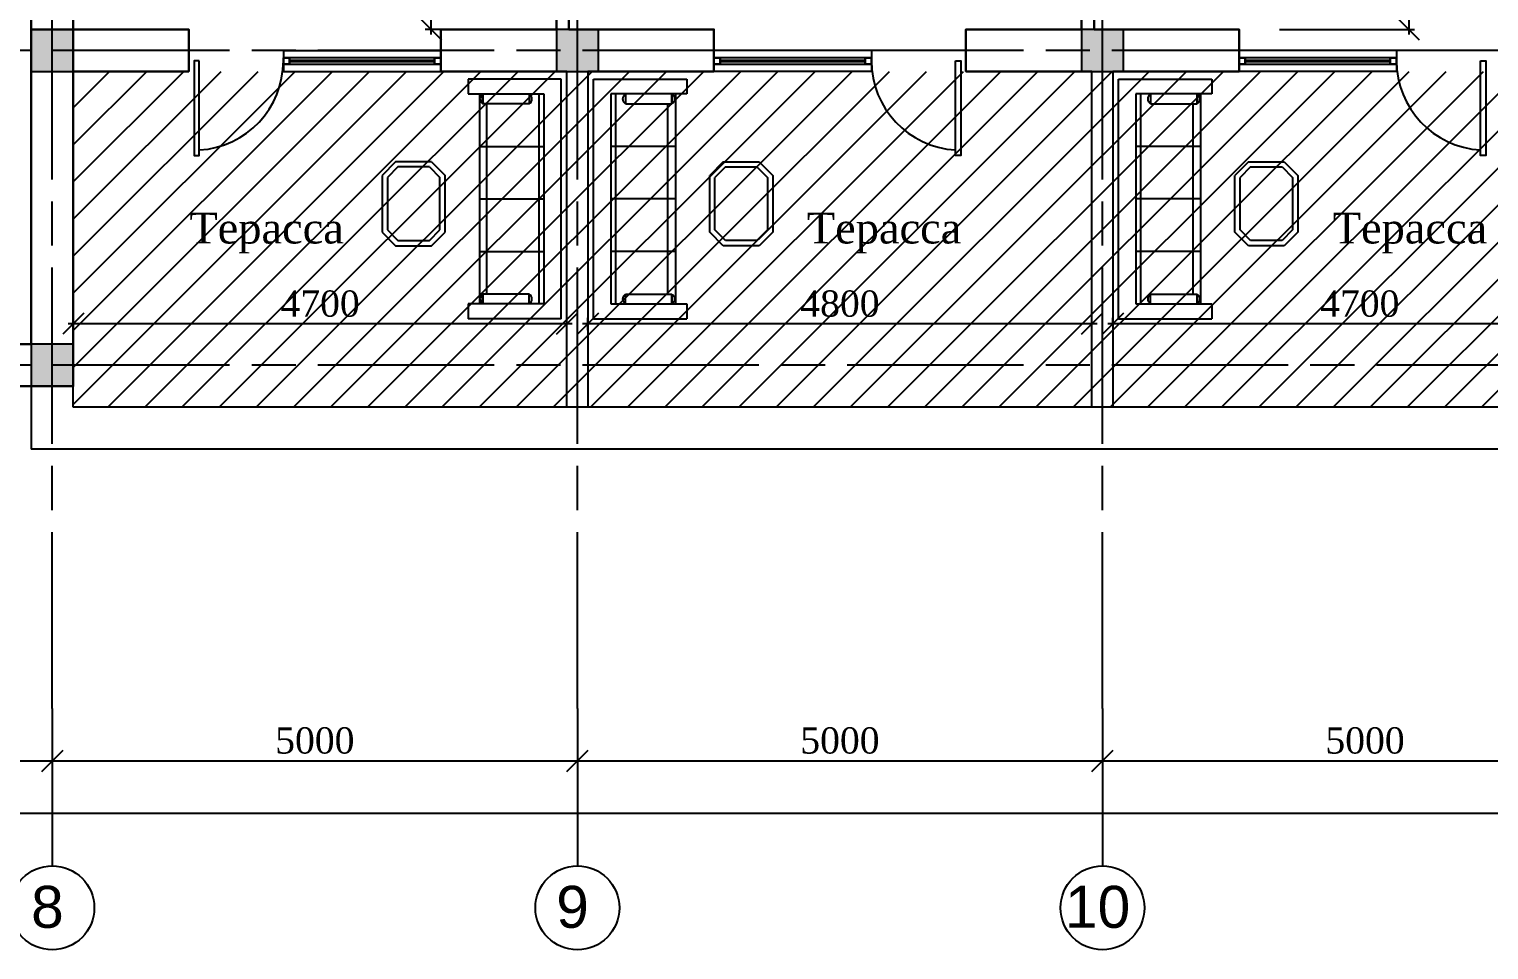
# Model space of a CAD drawing. Header units: inches. Extents: x 2870606 to 3671143, y -733551 to -473558.
# Drawn here: x 3263622 to 3277521, y -526992 to -518221 of the extents above; entities that cross this region are included whole.
import ezdxf

# ---------------------------------------------------------------- set-up
doc = ezdxf.new("R2010")
doc.units = ezdxf.units.IN
doc.header["$MEASUREMENT"] = 0
doc.linetypes.add('ACAD_ISO08W100', pattern=[36, 24, -3, 6, -3])
for name, color, linetype in [('100_FURNITURE', 25, 'Continuous'), ('A_Windows', 160, 'Continuous'), ('ШРИФТ', 7, 'Continuous')]:
    doc.layers.add(name, color=color, linetype=linetype)
doc.styles.add('GENERATED_STYLE_1', font='times.ttf')
doc.styles.add('J~stule', font='dutch.ttf')
doc.styles.add('стиль3', font='arial.ttf', dxfattribs={"height": 250})
doc.dimstyles.new('J~style', dxfattribs={"dimscale": 100, "dimtxt": 2.5, "dimasz": 2, "dimexe": 0.55, "dimexo": 0.725, "dimtad": 1, "dimdec": 0, "dimdsep": 46, "dimtxsty": 'J~stule', "dimblk": 'OBLIQUE', "dimcen": 2, "dimdle": 0.5, "dimadec": 0, "dimazin": 0, "dimtfac": 1, "dimtdec": 0, "dimtmove": 0, "dimatfit": 3, "dimfxl": 1, "dimarcsym": 0})

# ---------------------------------------------------------------- blocks, each defined once
blk = doc.blocks.new('_Oblique')
at = {"color": 0, "linetype": 'ByBlock', "lineweight": -2}
blk.add_line((-0.5, -0.5), (0.5, 0.5), dxfattribs=at)
blk = doc.blocks.new('*D365')
at = {"color": 0, "lineweight": -2, "transparency": 16777216}
for p, q in [((3275565, -513623), (3276814, -513623)), ((3276759, -513573), (3276759, -518273)), ((3275527, -518223), (3276814, -518223))]:
    blk.add_line(p, q, dxfattribs=at)
at = {"layer": 'Defpoints', "color": 0, "lineweight": 35, "transparency": 16777216}
for p in [(3275492, -513623), (3275454, -518223), (3276759, -518223)]:
    blk.add_point(p, dxfattribs=at)
at = {"color": 0, "lineweight": -2, "transparency": 16777216, "xscale": 200, "yscale": 200, "zscale": 200}
for p, rotation in [((3276759, -513623), 90), ((3276759, -518223), 270)]:
    blk.add_blockref('_Oblique', p, dxfattribs=dict(at, rotation=rotation))
at = {"color": 0, "transparency": 16777216, "insert": (3276569, -515923), "char_height": 250, "attachment_point": 5, "rotation": 90, "style": 'J~stule'}
blk.add_mtext('4600', dxfattribs=at)
blk = doc.blocks.new('TJT6YIOK56IKJ6')
for p, q in [((2821864, 172823), (2821723, 172823)), ((2821723, 171936), (2821723, 172823)), ((2821864, 172101), (2821864, 172823)), ((2823864, 172823), (2823864, 172101)), ((2824006, 172823), (2823864, 172823)), ((2824006, 171936), (2824006, 172823)), ((2822838, 172716), (2821864, 172716)), ((2821958, 172683), (2821864, 172683)), ((2821864, 172683), (2821958, 172683)), ((2821958, 172241), (2821958, 172683)), ((2821958, 172645), (2823771, 172645)), ((2822364, 172716), (2822364, 172101)), ((2823864, 172716), (2822838, 172716)), ((2822864, 172716), (2822864, 172101)), ((2823364, 172716), (2823364, 172101)), ((2823864, 172683), (2823771, 172683)), ((2823771, 172683), (2823864, 172683)), ((2823771, 172241), (2823771, 172683)), ((2823864, 172716), (2823864, 172147)), ((2821864, 172241), (2821958, 172241)), ((2823864, 172241), (2823771, 172241)), ((2821864, 172147), (2823864, 172147)), ((2821864, 172147), (2823864, 172147)), ((2823864, 172101), (2821864, 172101)), ((2821723, 171936), (2824006, 171936))]:
    blk.add_line(p, q)
for centre, start, end in [((2821911, 172652), 33.8222, 146.1778), ((2823817, 172652), 33.8222, 146.1778), ((2821911, 172272), 213.8222, 326.1778), ((2823817, 172272), 213.8222, 326.1778)]:
    blk.add_arc(centre, 56.2, start, end)
blk = doc.blocks.new('RIK6IR')
at = {"layer": '100_FURNITURE'}
for p, q in [((2806978, 163564), (2806849, 163435)), ((2806999, 163514), (2806899, 163414)), ((2807519, 163564), (2806978, 163564)), ((2807499, 163514), (2806999, 163514)), ((2807599, 163414), (2807499, 163514)), ((2807649, 163435), (2807519, 163564)), ((2806849, 163435), (2806849, 163094)), ((2806899, 163414), (2806899, 163114)), ((2807599, 163114), (2807599, 163414)), ((2807649, 163094), (2807649, 163435)), ((2806849, 163094), (2806978, 162964)), ((2806899, 163114), (2806999, 163014)), ((2807599, 163114), (2807499, 163014)), ((2807649, 163094), (2807519, 162964)), ((2806978, 162964), (2807519, 162964)), ((2806999, 163014), (2807499, 163014))]:
    blk.add_line(p, q, dxfattribs=at)
blk = doc.blocks.new('*D454')
at = {"color": 0, "lineweight": -2, "transparency": 16777216}
for p, q in [((3278692, -521027), (3273892, -521027)), ((3273942, -521037), (3273942, -520972)), ((3278642, -521037), (3278642, -520972))]:
    blk.add_line(p, q, dxfattribs=at)
at = {"layer": 'Defpoints', "color": 0, "lineweight": 35, "transparency": 16777216}
for p in [(3273942, -521027), (3273942, -521109), (3278642, -521109)]:
    blk.add_point(p, dxfattribs=at)
at = {"color": 0, "lineweight": -2, "transparency": 16777216, "xscale": 200, "yscale": 200, "zscale": 200, "rotation": 180}
blk.add_blockref('_Oblique', (3273942, -521027), dxfattribs=at)
at = {"color": 0, "lineweight": -2, "transparency": 16777216, "xscale": 200, "yscale": 200, "zscale": 200}
blk.add_blockref('_Oblique', (3278642, -521027), dxfattribs=at)
at = {"color": 0, "transparency": 16777216, "insert": (3276292, -520837), "char_height": 250, "attachment_point": 5, "style": 'J~stule'}
blk.add_mtext('4700', dxfattribs=at)
blk = doc.blocks.new('*D455')
at = {"color": 0, "lineweight": -2, "transparency": 16777216}
for p, q in [((3273792, -521027), (3268892, -521027)), ((3268942, -521087), (3268942, -520972)), ((3273742, -521087), (3273742, -520972))]:
    blk.add_line(p, q, dxfattribs=at)
at = {"layer": 'Defpoints', "color": 0, "lineweight": 35, "transparency": 16777216}
for p in [(3268942, -521027), (3268942, -521159), (3273742, -521159)]:
    blk.add_point(p, dxfattribs=at)
at = {"color": 0, "lineweight": -2, "transparency": 16777216, "xscale": 200, "yscale": 200, "zscale": 200, "rotation": 180}
blk.add_blockref('_Oblique', (3268942, -521027), dxfattribs=at)
at = {"color": 0, "lineweight": -2, "transparency": 16777216, "xscale": 200, "yscale": 200, "zscale": 200}
blk.add_blockref('_Oblique', (3273742, -521027), dxfattribs=at)
at = {"color": 0, "transparency": 16777216, "insert": (3271342, -520837), "char_height": 250, "attachment_point": 5, "style": 'J~stule'}
blk.add_mtext('4800', dxfattribs=at)
blk = doc.blocks.new('*D456')
at = {"color": 0, "lineweight": -2, "transparency": 16777216}
for p, q in [((3268792, -521027), (3263992, -521027)), ((3264042, -521125), (3264042, -520972)), ((3268742, -521125), (3268742, -520972))]:
    blk.add_line(p, q, dxfattribs=at)
at = {"layer": 'Defpoints', "color": 0, "lineweight": 35, "transparency": 16777216}
for p in [(3264042, -521027), (3264042, -521198), (3268742, -521198)]:
    blk.add_point(p, dxfattribs=at)
at = {"color": 0, "lineweight": -2, "transparency": 16777216, "xscale": 200, "yscale": 200, "zscale": 200, "rotation": 180}
blk.add_blockref('_Oblique', (3264042, -521027), dxfattribs=at)
at = {"color": 0, "lineweight": -2, "transparency": 16777216, "xscale": 200, "yscale": 200, "zscale": 200}
blk.add_blockref('_Oblique', (3268742, -521027), dxfattribs=at)
at = {"color": 0, "transparency": 16777216, "insert": (3266392, -520837), "char_height": 250, "attachment_point": 5, "style": 'J~stule'}
blk.add_mtext('4700', dxfattribs=at)
blk = doc.blocks.new('*D460')
at = {"color": 0, "lineweight": -2, "transparency": 16777216}
for p, q in [((3267736, -510543), (3267393, -510543)), ((3267448, -510493), (3267448, -518273)), ((3267736, -518223), (3267393, -518223))]:
    blk.add_line(p, q, dxfattribs=at)
at = {"layer": 'Defpoints', "color": 0, "lineweight": 35, "transparency": 16777216}
for p in [(3267809, -510543), (3267448, -518223), (3267809, -518223)]:
    blk.add_point(p, dxfattribs=at)
at = {"color": 0, "lineweight": -2, "transparency": 16777216, "xscale": 200, "yscale": 200, "zscale": 200}
for p, rotation in [((3267448, -510543), 90), ((3267448, -518223), 270)]:
    blk.add_blockref('_Oblique', p, dxfattribs=dict(at, rotation=rotation))
at = {"color": 0, "transparency": 16777216, "insert": (3267258, -514383), "char_height": 250, "attachment_point": 5, "rotation": 90, "style": 'J~stule'}
blk.add_mtext('7680', dxfattribs=at)
blk = doc.blocks.new('*U65')
at = {"color": 7, "lineweight": 30}
for points in [[(0, 60), (60, 60), (60, 0), (0, 0)], [(1500, 60), (1440, 60), (1440, 0), (1500, 0)]]:
    blk.add_lwpolyline(points, close=True, dxfattribs=at)
at = {"color": 4, "lineweight": 25}
for points in [[(60, 60), (1440, 60), (1440, 0), (60, 0)], [(60, 35), (1440, 35), (1440, 25), (60, 25)]]:
    blk.add_lwpolyline(points, close=True, dxfattribs=at)
blk = doc.blocks.new('*D870')
at = {"color": 0, "lineweight": -2, "transparency": 16777216}
for p, q in [((3257842, -524765), (3257842, -525247)), ((3263842, -524765), (3263842, -525247)), ((3257792, -525192), (3263892, -525192))]:
    blk.add_line(p, q, dxfattribs=at)
at = {"layer": 'Defpoints', "color": 0, "lineweight": 35, "transparency": 16777216}
for p in [(3257842, -524692), (3263842, -524692), (3263842, -525192)]:
    blk.add_point(p, dxfattribs=at)
at = {"color": 0, "lineweight": -2, "transparency": 16777216, "xscale": 200, "yscale": 200, "zscale": 200, "rotation": 180}
blk.add_blockref('_Oblique', (3257842, -525192), dxfattribs=at)
at = {"color": 0, "lineweight": -2, "transparency": 16777216, "xscale": 200, "yscale": 200, "zscale": 200}
blk.add_blockref('_Oblique', (3263842, -525192), dxfattribs=at)
at = {"color": 0, "transparency": 16777216, "insert": (3260842, -525002), "char_height": 250, "attachment_point": 5, "style": 'J~stule'}
blk.add_mtext('6000', dxfattribs=at)
blk = doc.blocks.new('*D871')
at = {"color": 0, "lineweight": -2, "transparency": 16777216}
for p, q in [((3263842, -524765), (3263842, -525247)), ((3268842, -524765), (3268842, -525247)), ((3263792, -525192), (3268892, -525192))]:
    blk.add_line(p, q, dxfattribs=at)
at = {"layer": 'Defpoints', "color": 0, "lineweight": 35, "transparency": 16777216}
for p in [(3263842, -524692), (3268842, -524692), (3268842, -525192)]:
    blk.add_point(p, dxfattribs=at)
at = {"color": 0, "lineweight": -2, "transparency": 16777216, "xscale": 200, "yscale": 200, "zscale": 200, "rotation": 180}
blk.add_blockref('_Oblique', (3263842, -525192), dxfattribs=at)
at = {"color": 0, "lineweight": -2, "transparency": 16777216, "xscale": 200, "yscale": 200, "zscale": 200}
blk.add_blockref('_Oblique', (3268842, -525192), dxfattribs=at)
at = {"color": 0, "transparency": 16777216, "insert": (3266342, -524999), "char_height": 250, "attachment_point": 5, "style": 'J~stule'}
blk.add_mtext('5000', dxfattribs=at)
blk = doc.blocks.new('*D872')
at = {"color": 0, "lineweight": -2, "transparency": 16777216}
for p, q in [((3268842, -524765), (3268842, -525247)), ((3273842, -524765), (3273842, -525247)), ((3268792, -525192), (3273892, -525192))]:
    blk.add_line(p, q, dxfattribs=at)
at = {"layer": 'Defpoints', "color": 0, "lineweight": 35, "transparency": 16777216}
for p in [(3268842, -524692), (3273842, -524692), (3273842, -525192)]:
    blk.add_point(p, dxfattribs=at)
at = {"color": 0, "lineweight": -2, "transparency": 16777216, "xscale": 200, "yscale": 200, "zscale": 200, "rotation": 180}
blk.add_blockref('_Oblique', (3268842, -525192), dxfattribs=at)
at = {"color": 0, "lineweight": -2, "transparency": 16777216, "xscale": 200, "yscale": 200, "zscale": 200}
blk.add_blockref('_Oblique', (3273842, -525192), dxfattribs=at)
at = {"color": 0, "transparency": 16777216, "insert": (3271342, -524999), "char_height": 250, "attachment_point": 5, "style": 'J~stule'}
blk.add_mtext('5000', dxfattribs=at)
blk = doc.blocks.new('*D873')
at = {"color": 0, "lineweight": -2, "transparency": 16777216}
for p, q in [((3273842, -524765), (3273842, -525247)), ((3278842, -524765), (3278842, -525247)), ((3273792, -525192), (3278892, -525192))]:
    blk.add_line(p, q, dxfattribs=at)
at = {"layer": 'Defpoints', "color": 0, "lineweight": 35, "transparency": 16777216}
for p in [(3273842, -524692), (3278842, -524692), (3278842, -525192)]:
    blk.add_point(p, dxfattribs=at)
at = {"color": 0, "lineweight": -2, "transparency": 16777216, "xscale": 200, "yscale": 200, "zscale": 200, "rotation": 180}
blk.add_blockref('_Oblique', (3273842, -525192), dxfattribs=at)
at = {"color": 0, "lineweight": -2, "transparency": 16777216, "xscale": 200, "yscale": 200, "zscale": 200}
blk.add_blockref('_Oblique', (3278842, -525192), dxfattribs=at)
at = {"color": 0, "transparency": 16777216, "insert": (3276342, -524999), "char_height": 250, "attachment_point": 5, "style": 'J~stule'}
blk.add_mtext('5000', dxfattribs=at)
blk = doc.blocks.new('*D876')
at = {"color": 0, "lineweight": -2, "transparency": 16777216}
for p, q in [((3227842, -524765), (3227842, -525747)), ((3287842, -524765), (3287842, -525747)), ((3287892, -525692), (3227792, -525692))]:
    blk.add_line(p, q, dxfattribs=at)
at = {"layer": 'Defpoints', "color": 0, "lineweight": 35, "transparency": 16777216}
for p in [(3227842, -524692), (3287842, -524692), (3227842, -525692)]:
    blk.add_point(p, dxfattribs=at)
at = {"color": 0, "lineweight": -2, "transparency": 16777216, "xscale": 200, "yscale": 200, "zscale": 200, "rotation": 180}
blk.add_blockref('_Oblique', (3227842, -525692), dxfattribs=at)
at = {"color": 0, "lineweight": -2, "transparency": 16777216, "xscale": 200, "yscale": 200, "zscale": 200}
blk.add_blockref('_Oblique', (3287842, -525692), dxfattribs=at)
at = {"color": 0, "transparency": 16777216, "insert": (3257842, -525502), "char_height": 250, "attachment_point": 5, "style": 'J~stule'}
blk.add_mtext('60000', dxfattribs=at)

msp = doc.modelspace()

# ---------------------------------------------------------------- hatches: boundary and pattern name
h = msp.add_hatch(color=256)
h.dxf.hatch_style = 1
h.paths.add_polyline_path([(3264042.2, -518623.13), (3264042.2, -518223.13), (3263642.2, -518223.13), (3263642.2, -518623.13)])
h = msp.add_hatch(color=256)
h.dxf.hatch_style = 1
h.paths.add_polyline_path([(3269042.2, -518623.13), (3269042.2, -518223.13), (3268642.2, -518223.13), (3268642.2, -518623.13)])
h = msp.add_hatch(color=256)
h.dxf.hatch_style = 1
h.paths.add_polyline_path([(3274042.2, -518623.13), (3274042.2, -518223.13), (3273642.2, -518223.13), (3273642.2, -518623.13)])
h = msp.add_hatch()
h.set_pattern_fill('ANSI31', color=72, scale=2000)
h.set_pattern_definition([(45, (233605.5, 104568.67), (-176.776695, 176.776695), [])])
h.paths.add_polyline_path([(3278642.2, -518623.13), (3264042.2, -518623.13), (3264042.2, -521823.13), (3278642.2, -521823.13)])
h = msp.add_hatch(color=256)
h.dxf.hatch_style = 1
h.paths.add_polyline_path([(3264042.2, -521623.13), (3264042.2, -521223.13), (3263642.2, -521223.13), (3263642.2, -521623.13)])

# ---------------------------------------------------------------- linework, layer by layer
at = {"color": 252, "linetype": 'ACAD_ISO08W100', "ltscale": 70}
for p, q in [((3263842.2, -524692.02), (3263842.2, -496403.85)), ((3268842.2, -524692.02), (3268842.2, -496403.85)), ((3273842.2, -524692.02), (3273842.2, -496403.85)), ((3290731.11, -518423.13), (3224837.42, -518423.13)), ((3290731.11, -521423.13), (3224837.42, -521423.13))]:
    msp.add_line(p, q, dxfattribs=at)
at = {"lineweight": 30}
for p, q in [((3273642.2, -518223.13), (3273642.2, -513623.09)), ((3273762.2, -518223.13), (3273762.2, -513623.09)), ((3268642.2, -518223.13), (3268642.2, -514793.09)), ((3268762.2, -518223.13), (3268762.2, -514793.09))]:
    msp.add_line(p, q, dxfattribs=at)
for p, q in [((3266042.2, -518423.13), (3266042.2, -518623.13)), ((3266042.2, -518423.13), (3267542.2, -518423.13)), ((3271642.2, -518423.13), (3270142.2, -518423.13)), ((3271642.2, -518423.13), (3271642.2, -518623.13)), ((3276642.2, -518423.13), (3275142.2, -518423.13)), ((3276642.2, -518423.13), (3276642.2, -518623.13)), ((3266042.2, -518623.13), (3267542.2, -518623.13)), ((3271642.2, -518623.13), (3270142.2, -518623.13)), ((3276642.2, -518623.13), (3275142.2, -518623.13)), ((3263642.2, -521623.13), (3263642.2, -522223.13)), ((3264042.2, -521823.13), (3264042.2, -521623.13)), ((3278642.2, -521823.13), (3264042.2, -521823.13)), ((3279042.2, -522223.13), (3263642.2, -522223.13))]:
    msp.add_line(p, q)
at = {"linetype": 'Continuous'}
for p, q in [((3263842.2, -524692.02), (3263842.2, -526192.02)), ((3268842.2, -524692.02), (3268842.2, -526192.02)), ((3273842.2, -524692.02), (3273842.2, -526192.02))]:
    msp.add_line(p, q, dxfattribs=at)
at = {"lineweight": 30}
for points in [[(3266272.2, -510543.13), (3264042.2, -510543.13), (3264042.2, -518223.13), (3263642.2, -518223.13), (3263642.2, -510423.13), (3266667.38, -510423.13)], [(3263642.2, -518223.13), (3263642.2, -521223.13), (3262642.2, -521223.13)], [(3264042.2, -518223.13), (3264042.2, -521623.13), (3262642.2, -521623.13)], [(3264042.2, -518223.13), (3265142.2, -518223.13), (3265142.2, -518623.13), (3264042.2, -518623.13)], [(3268642.2, -518223.13), (3267542.2, -518223.13), (3267542.2, -518623.13), (3268742.2, -518623.13)], [(3268762.2, -518223.13), (3270142.2, -518223.13), (3270142.2, -518623.13), (3268942.2, -518623.13)], [(3273642.2, -518223.13), (3272542.2, -518223.13), (3272542.2, -518623.13), (3273742.2, -518623.13)], [(3273762.2, -518223.13), (3275142.2, -518223.13), (3275142.2, -518623.13), (3273942.2, -518623.13)]]:
    msp.add_lwpolyline(points, dxfattribs=at)
for points in [[(3263642.2, -518223.13), (3263642.2, -518623.13), (3264042.2, -518623.13), (3264042.2, -518223.13)], [(3268642.2, -518223.13), (3268642.2, -518623.13), (3269042.2, -518623.13), (3269042.2, -518223.13)], [(3273642.2, -518223.13), (3273642.2, -518623.13), (3274042.2, -518623.13), (3274042.2, -518223.13)], [(3265242.2, -518523.13), (3265192.2, -518523.13), (3265192.2, -519423.13), (3265242.2, -519423.13)], [(3272442.2, -518523.13), (3272492.2, -518523.13), (3272492.2, -519423.13), (3272442.2, -519423.13)], [(3277442.2, -518523.13), (3277492.2, -518523.13), (3277492.2, -519423.13), (3277442.2, -519423.13)], [(3268742.2, -518623.13), (3268942.2, -518623.13), (3268942.2, -521823.13), (3268742.2, -521823.13)], [(3273742.2, -518623.13), (3273942.2, -518623.13), (3273942.2, -521823.13), (3273742.2, -521823.13)], [(3263642.2, -521223.13), (3263642.2, -521623.13), (3264042.2, -521623.13), (3264042.2, -521223.13)]]:
    msp.add_lwpolyline(points, close=True)
at = {"linetype": 'Continuous'}
for centre in [(3263842.2, -526592.02), (3268842.2, -526592.02), (3273842.2, -526592.02)]:
    msp.add_circle(centre, 400, dxfattribs=at)
for centre, start, end in [((3265192.2, -518523.13), 273.372287, 0), ((3272492.2, -518523.13), 180, 266.627713), ((3277492.2, -518523.13), 180, 266.627713)]:
    msp.add_arc(centre, 850, start, end)

# ---------------------------------------------------------------- block references
at = {"color": 1, "rotation": 89.99999999999991}
for name, p in [('TJT6YIOK56IKJ6', (3440624.52, -3342702.13)), ('RIK6IR', (3430546.59, -3327132.78, 58.88))]:
    msp.add_blockref(name, p, dxfattribs=at)
at = {"color": 1, "xscale": -1, "rotation": 270.0000000000001}
for name, p in [('TJT6YIOK56IKJ6', (3097059.88, -3342702.13)), ('TJT6YIOK56IKJ6', (3102059.88, -3342702.13)), ('RIK6IR', (3107137.8, -3327132.78, 58.88)), ('RIK6IR', (3112137.8, -3327132.78, 58.88))]:
    msp.add_blockref(name, p, dxfattribs=at)
at = {"layer": 'A_Windows', "color": 5, "lineweight": 30, "xscale": -1, "rotation": 359.9999846070635}
for p in [(3267542.2, -518553.14), (3271642.2, -518553.14), (3276642.2, -518553.14)]:
    msp.add_blockref('*U65', p, dxfattribs=at)

# ---------------------------------------------------------------- texts
at = {"linetype": 'Continuous', "char_height": 400, "attachment_point": 2, "style": 'стиль3'}
for s, insert in [('8', (3263795.92, -526382.35)), ('9', (3268795.92, -526382.35)), ('10', (3273795.92, -526382.35))]:
    msp.add_mtext(s, dxfattribs=dict(at, insert=insert))
at = {"layer": 'ШРИФТ', "style": 'GENERATED_STYLE_1'}
for p in [(3265147.29, -520262.52), (3271026.82, -520262.52), (3276034, -520262.52)]:
    msp.add_text('Терасса', height=292.5, dxfattribs=at).set_placement(p)

# ---------------------------------------------------------------- dimensions: what is measured, and where the dimension line sits
for base, p1, p2, picture, middle in [((3267447.94, -518223.13), (3267808.79, -510543.13), (3267808.79, -518223.13), '*D460', (3267257.75, -514383.13)), ((3276758.63, -518223.13), (3275492.21, -513623.09), (3275454.25, -518223.13), '*D365', (3276568.62, -515923.11))]:
    dim = msp.add_linear_dim(base=base, p1=p1, p2=p2, angle=90, dimstyle='J~style', override={"dimdec": 1, "dimtdec": 1})
    dim.commit()
    dim.dimension.update_dxf_attribs({"geometry": picture, "text_midpoint": middle})
for base, p1, p2, picture, middle in [((3264042.2, -521026.99), (3268742.2, -521197.95), (3264042.2, -521197.95), '*D456', (3266392.2, -520836.98)), ((3268942.2, -521026.99), (3273742.2, -521159.05), (3268942.2, -521159.05), '*D455', (3271342.2, -520836.81)), ((3273942.2, -521026.99), (3278642.2, -521109.31), (3273942.2, -521109.31), '*D454', (3276292.2, -520836.98)), ((3227842.2, -525692.02), (3287842.2, -524692.02), (3227842.2, -524692.02), '*D876', (3257842.2, -525502.01)), ((3263842.2, -525192.02), (3257842.2, -524692.02), (3263842.2, -524692.02), '*D870', (3260842.2, -525002.01)), ((3268842.2, -525192.02), (3263842.2, -524692.02), (3268842.2, -524692.02), '*D871', (3266342.2, -524999.32)), ((3273842.2, -525192.02), (3268842.2, -524692.02), (3273842.2, -524692.02), '*D872', (3271342.2, -524999.32)), ((3278842.2, -525192.02), (3273842.2, -524692.02), (3278842.2, -524692.02), '*D873', (3276342.2, -524999.32))]:
    dim = msp.add_linear_dim(base=base, p1=p1, p2=p2, dimstyle='J~style', override={"dimdec": 1, "dimtdec": 1})
    dim.commit()
    dim.dimension.update_dxf_attribs({"geometry": picture, "text_midpoint": middle})

doc.saveas('drawing.dxf')
